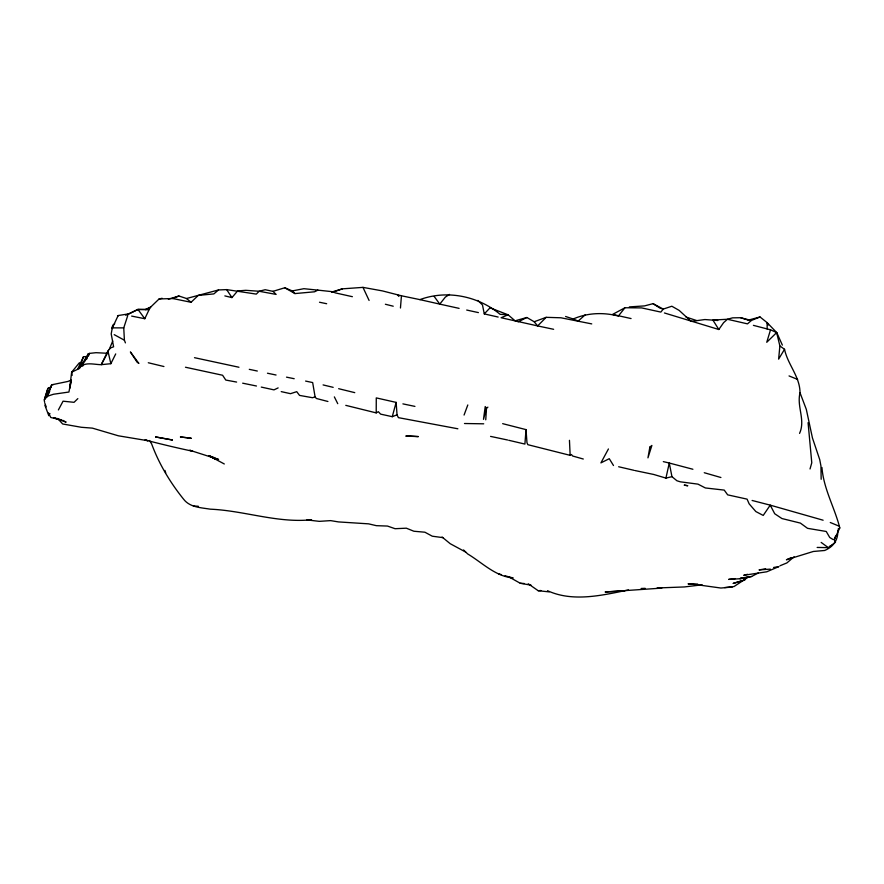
<?xml version="1.0" encoding="UTF-8"?>
<svg xmlns="http://www.w3.org/2000/svg" width="884" height="884" viewBox="0 0 884 884"><rect width="100%" height="100%" fill="white"/><g stroke="black" fill="none" stroke-linecap="round" stroke-linejoin="round"><path stroke-width="1.33" d="M345.788 405.358L376.208 412.883L376.275 397.899L396.142 402.397L397.038 414.828L398.386 417.646L457.868 428.784M753.4 325.356L770.528 329.809L776.638 332.583L779.876 345.953L784.539 349.279C787.721 364.65 799.965 376.518 800.02 392.75C796.55 406.618 805.689 419.878 799.567 433.392M485.747 419.823L486.487 408.242L485.228 406.574L483.493 419.336L486.487 408.242L487.891 407.148M71.14 380.606L68.919 392.032L53.471 394.253L47.504 396.187L44.52 399.48L47.902 388.407L50.841 387.059L44.52 399.48M502.664 423.657L526.024 429.624L524.908 444.077L508.731 440.276M400.452 308.008L401.447 295.786L382.418 290.902L362.97 287.377L342.395 288.847L331.887 291.996M779.876 345.953L778.627 359.125L784.539 349.279M69.615 388.485L71.648 372.197L79.24 362.926L81.825 362.396M69.947 387.822L71.051 381.59M837.8 530.422C838.253 540.102 833.347 546.809 824.695 550.478L813.324 551.472L786.417 559.782L791.379 557.572M127.76 315.533L123.749 327.887L113.561 327.865L112.069 328.528L112.721 325.4L114.677 323.743M635.055 470.564L653.718 474.465L665.928 478.1L669.276 463.028L663.331 461.625M112.721 325.4L111.207 333.92L113.605 346.782L110.511 347.976L107.925 351.014L101.262 364.661C94.378 364.738 83.626 361.114 79.228 368.529L71.648 372.197L72.168 375.357M376.208 412.883L378.33 411.701L380.628 414.132L392.264 416.684L396.142 402.397M86.831 358.97L88.256 353.799L89.406 353.401L95.991 352.694L107.373 353.268L101.262 364.661L110.854 363.7L115.716 353.92M810.031 468.973L811.777 462.785L808.075 422.685M770.528 329.809L766.748 342.285L776.638 332.583M86.93 356.55L83.461 356.749L79.228 368.529L83.251 363.059M835.557 536.102L834.297 539.594L835.479 542.235L828.319 547.638L817.159 547.439M88.533 355.81L89.406 353.401L82.245 365.247M47.504 396.187L51.67 384.805L67.836 381.468L71.427 380.009M464.067 415.049L467.802 404.96M109.24 349.456L112.732 340.992M112.069 328.528L118.158 315.544L129.108 313.809L137.959 309.444L149.142 309.544L150.578 307.168L159.098 298.958L162.115 298.284M77.615 369.291L83.461 356.749M821.943 467.481C823.568 488.874 834.673 507.637 839.8 527.925L834.297 539.594L832.905 539.428L829.733 537.483L826.242 531.472L807.534 528.323L800.396 523.096L781.931 518.543L774.716 513.748L770.229 505.151L752.107 500.466M131.65 316.096L144.799 318.715L149.142 309.544L137.959 309.444L125.727 315.268M49.902 413.48L48.808 415.69L44.896 405.281M49.703 391.358L46.741 396.982L51.67 384.805L53.25 384.617M58.388 409.933L63.062 401.192L74.057 402.319L77.836 398.618M608.424 448.962L600.921 462.884L609.264 458.685L613.485 465.514M88.256 353.799L80.864 366.285L82.952 365.854M664.436 312.969L718.814 329.5L723.598 322.671L727.433 319.268L732.538 317.853L740.626 317.721L751.334 320.472L760.03 316.969L767.102 322.616L776.55 332.417M84.864 360.871L86.466 358.683M717.786 320.505L704.891 319.544L691.155 321.411L679.166 310.406L671.84 306.229L663.254 309.08L660.867 312.096L641.662 307.908L624.955 307.754L618.369 316.052C603.463 312.185 587.396 312.759 573.219 319.002L565.594 316.483M224.845 295.897L231.962 297.599L237.608 290.924L245.785 290.317L259.156 291.256L276.128 294.416L272.946 291.344L265.167 289.72L259.156 291.256L256.305 294.107L226.647 289.609L218.514 289.952L186.524 298.516L178.9 295.996L168.369 299.234M498.156 317.047L484.277 313.908L490.056 307.809L508.079 314.803L515.085 320.804M591.739 323.898L560.942 317.787L546.168 317.334L537.638 325.92L501.095 317.732L508.079 314.803L500.09 314.317C478.034 295.941 446.818 289.665 419.9 299.621L401.447 295.786M159.098 298.958L172.789 298.527L191.066 302.284L198.27 295.411L213.851 293.908L218.514 289.952M585.142 314.881L578.18 321.069L573.219 319.002M794.075 556.776L786.926 562.909L779.975 565.771M838.065 529.107L839.8 527.925M449.525 294.416L445.359 297.09L439.768 304.118L419.9 299.621M526.024 429.624L526.974 442.63L527.814 444.674L570.158 455.348L571.462 454.531L572.611 456L583.296 459.028M624.955 307.754L612.568 314.428L631.066 318.56M735.256 578.622L728.692 579.385L740.007 578.733L751.599 576.479L758.328 572.987M342.395 288.847L333.787 291.842L317.886 290.129L314.527 291.797L294.936 293.576L284.781 287.775L272.946 291.344M553.627 329.301L537.638 325.92L534.19 321.754L526.875 317.5L518.389 321.71L516.19 321.102M278.14 387.899L273.985 389.866L261.277 387.093M172.789 298.527L178.9 295.996M392.264 416.684L397.038 414.828M830.021 546.069L832.209 545.24M534.19 321.754L546.168 317.334M327.92 401.491L316.339 398.474L315.091 396.85L312.549 397.723L299.543 395.402L296.737 391.667L290.516 393.678L281.222 391.623M516.4 320.428L526.875 317.5M740.626 317.721L748.273 320.141L760.03 316.969M661.265 308.549L663.254 309.08L653.022 303.665L644.558 305.897L629.364 306.914M747.521 574.313L743.742 575.296L766.748 571.793L778.87 566.6L773.577 567.484M665.928 478.1L671.951 476.664L676.934 480.774L680.415 481.835L697.962 484.134L705.355 487.957L724.239 490.101L727.665 494.852L747.091 499.14L749.135 503.825L755.842 511.56L763.224 515.427L770.229 505.151L823.126 520.212M547.505 590.689C572.854 602.38 602.28 595.319 628.491 589.926M740.007 578.733L751.599 576.479M284.781 287.775L292.295 290.924L303.886 288.692L317.886 290.129M117.528 315.942L118.235 315.809M50.377 387.977L47.902 388.407L44.2 400.021L44.609 402.132M331.644 292.206L333.787 291.842M765.632 568.799L759.013 569.904L770.351 569.13M740.494 578.014L748.372 577.097L733.985 586.556L724.604 587.584M311.522 519.748C277.521 523.317 244.36 510.632 210.293 509.173C200.823 507.604 189.751 507.46 183.441 499.007C170.148 482.465 158.976 463.868 151.639 443.912L149.507 440.486M702.194 584.821L684.393 586.943L657.077 587.982M732.284 587.031L720.913 588.037L700.283 585.186M528.223 583.771L538.19 590.711L540.909 590.523M624.612 590.81L605.131 591.982L661.796 588.103M641.154 588.479L645.176 588.335M464.487 423.513L483.714 423.812M697.664 584.059L688.072 583.838L699.067 584.954M193.364 506.035L198.303 506.256M463.559 549.958L467.658 553.925C482.222 562.655 495.416 576.445 513.118 577.959L508.952 576.909L520.245 583.263L524.234 583.517M748.273 320.141L751.334 320.472L747.51 323.864L727.433 319.268L712.869 320.041L718.814 329.5M538.19 590.711L549.174 591.882M306.87 519.903L319.301 521.35L330.627 520.621L338.473 521.914L368.595 523.847L376.341 525.671L387.468 526.057L395.071 528.709L406.364 528.19L413.889 531.24L424.917 532.212L432.276 536.201L443.216 537.671M520.245 583.263L531.096 585.186M236.614 382.065L225.796 380.065L222.591 375.247L185.474 367.236M286.515 377.148L294.184 378.706M238.956 367.247L194.502 357.688M242.669 383.181L256.471 386.01M319.511 302.24L326.66 303.72M267.465 373.225L276.062 375.015M402.905 403.877L414.939 406.397M249.288 369.346L257.321 371.037M305.599 381.07L312.66 382.562L315.091 396.85M490.565 436.398L507.582 440M459.105 308.372L439.768 304.118L434.254 296.538M466.697 310.041L478.399 312.604M334.826 292.77L352.373 296.692M618.645 466.752L634.049 470.332M354.76 392.64L338.649 388.695M323.091 384.916L333.169 387.347M148.291 362.749L163.927 366.529M385.38 304.251L393.225 306.207M720.913 477.515L704.261 472.719M692.901 469.26L669.276 463.028L671.951 476.664M498.598 573.815L501.184 574.589M505.073 575.749L507.659 576.523M54.023 417.701L61.549 419.999L50.797 417.491L48.509 412.961M686.061 317.058L696.636 320.549M53.836 417.834L66.112 422.154L62.709 420.298M209.287 455.746L218.58 459.481L189.751 450.243L192.701 451.249C176.723 447.868 160.811 444.066 144.976 439.923L147.959 440.729L118.368 435.801L92.389 428.132L81.35 427.281L62.665 423.977L57.604 418.441M789.047 375.932L797.611 379.424M830.275 522.499L838.728 525.991M209.177 455.846L215.497 459.238L213.751 457.337M209.287 455.901L224.304 463.978M465.636 552.036L450.21 543.704L442.099 537.041M114.202 334.649L124.401 340.207L125.418 342.882M653.022 303.665L660.282 308.295M821.17 542.433L828.319 547.638M186.524 298.516L191.066 302.284M477.857 300.405L482.487 304.991L484.277 313.908M292.295 290.924L294.936 293.576M397.513 294.659L398.861 296.438M137.959 309.444L144.799 318.715M226.647 289.609L231.962 297.599M768.295 325.003L767.102 322.616L767.179 329.058M334.351 396.894L337.743 403.679M362.97 287.377L369.092 300.449M776.815 332.716L782.362 345.125M800.02 392.75L806.319 409.38L812.44 437.934L819.755 459.713L820.949 466.056L821.17 479.294M44.819 403.181L46.2 406.85M164.921 470.41L165.717 472.841M107.925 351.014L110.854 363.7M123.749 327.887L124.401 340.207M569.451 440.32L570.158 455.348M649.873 447.072L647.95 457.857L651.884 445.448L649.873 447.072M150.578 307.168L145.606 309.555L150.578 307.168M744.737 579.97L733.278 583.385L744.737 579.97M408.143 435.878L405.8 436.088L418.353 436.597L408.143 435.878M187.927 437.812L180.38 436.961L191.342 438.309L187.927 437.812M172.358 439.978L155.672 436.961L172.358 439.978M687.63 485.725L684.36 485.139L687.63 485.725M138.744 363.258L137.186 362.296L130.39 351.942L138.744 363.258"/></g></svg>
